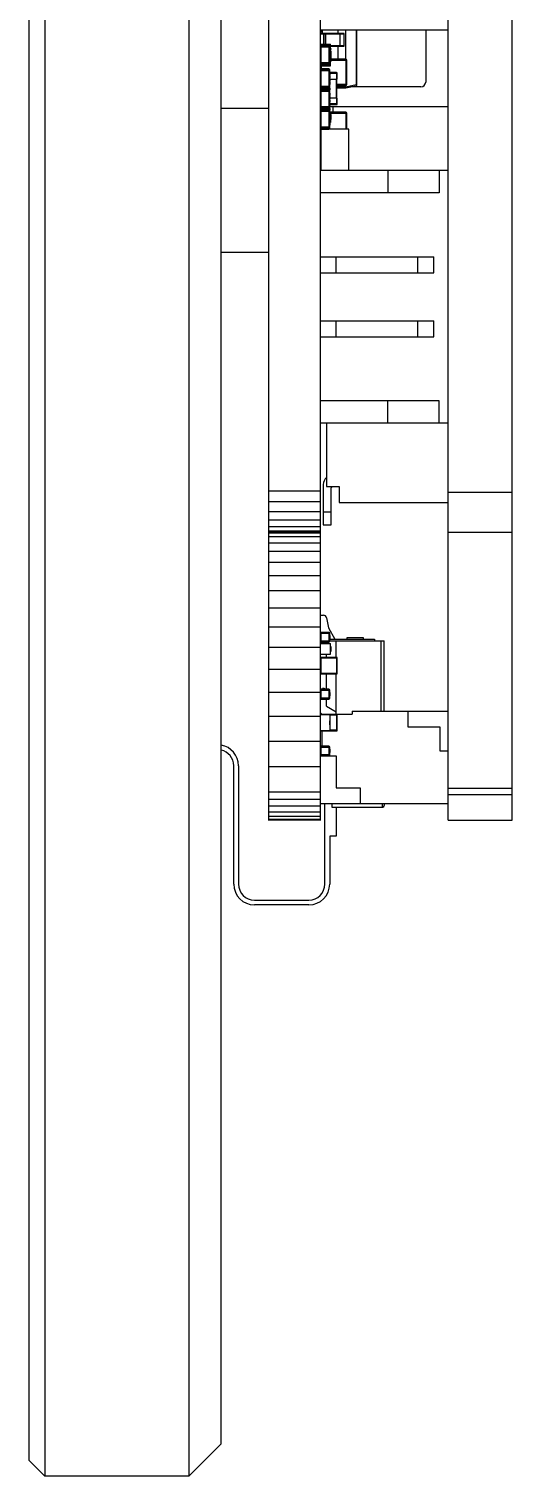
# Model space of a CAD drawing. Header units: inches. Extents: x -81 to 540, y -463 to 100.
# Drawn here: x 70.84 to 85.94, y -44.58 to 0.65 of the extents above; entities that cross this region are included whole.
import ezdxf

# ---------------------------------------------------------------- set-up
doc = ezdxf.new("R2010")
doc.units = ezdxf.units.IN
doc.header["$LTSCALE"] = 1.21
doc.header["$MEASUREMENT"] = 0
doc.layers.get('0').update_dxf_attribs({"linetype": 'CONTINUOUS'})

msp = doc.modelspace()

# ---------------------------------------------------------------- linework, layer by layer
at = {"color": 7, "linetype": 'Continuous'}
for p, q in [((71.337, 70.423), (71.337, -44.577)), ((75.837, 70.423), (75.837, -44.577)), ((70.837, 69.923), (70.837, -44.077)), ((76.837, 69.423), (76.837, -43.577)), ((78.337, -24.085), (78.337, 40.932)), ((79.937, 40.932), (79.937, -24.085)), ((83.937, -24.077), (83.937, 9.874)), ((85.937, -24.077), (85.937, 9.911)), ((79.937, 0.623), (83.937, 0.623)), ((80.677, 0.507), (79.937, 0.507)), ((79.937, 0.497), (80.687, 0.497)), ((79.949, 0.507), (79.949, 0.623)), ((79.952, 0.623), (79.952, 0.593)), ((79.987, 0.593), (79.952, 0.593)), ((79.972, 0.573), (79.972, 0.623)), ((79.972, 0.573), (79.987, 0.573)), ((79.987, 0.623), (79.987, 0.507)), ((80.007, 0.507), (80.007, 0.623)), ((80.047, 0.507), (80.047, 0.497)), ((80.047, 0.497), (80.047, 0.177)), ((80.057, 0.177), (80.057, 0.497)), ((80.065, 0.177), (80.065, 0.497)), ((80.101, 0.497), (80.098, 0.507)), ((80.101, 0.497), (80.101, 0.177)), ((80.487, 0.623), (80.487, 0.507)), ((80.548, 0.507), (80.552, 0.497)), ((80.552, 0.497), (80.552, 0.117)), ((80.687, 0.117), (80.687, 0.497)), ((80.737, -0.299), (80.737, 0.623)), ((81.066, 0.623), (81.066, -1.104)), ((81.087, -1.104), (81.087, 0.623)), ((83.237, 0.623), (83.237, -1.014)), ((79.937, 0.177), (80.262, 0.177)), ((79.937, 0.111), (80.242, 0.111)), ((80.242, 0.081), (79.937, 0.081)), ((79.962, 0.152), (80.237, 0.152)), ((79.962, 0.141), (79.962, 0.152)), ((80.211, 0.142), (79.967, 0.142)), ((79.967, -0.468), (79.967, 0.142)), ((80.211, 0.142), (80.211, -0.468)), ((80.237, 0.128), (80.237, 0.152)), ((80.262, 0.127), (80.237, 0.127)), ((80.242, -0.437), (80.242, 0.111)), ((80.262, 0.077), (80.242, 0.077)), ((80.244, 0.037), (80.242, 0.037)), ((80.242, 0.026), (80.244, 0.026)), ((80.244, 0.008), (80.242, 0.008)), ((80.244, 0.037), (80.244, -0.037)), ((80.262, -0.503), (80.262, 0.177)), ((80.687, 0.117), (80.262, 0.117)), ((80.262, 0.107), (80.677, 0.107)), ((80.262, 0.039), (80.272, 0.039)), ((80.262, 0.011), (80.272, 0.011)), ((80.262, 0.002), (80.272, 0.002)), ((80.272, 0.039), (80.272, 0.002)), ((80.487, 0.107), (80.487, -0.299)), ((80.552, 0.117), (80.548, 0.107)), ((80.242, -0.407), (79.937, -0.407)), ((80.242, -0.437), (79.937, -0.437)), ((80.244, -0.028), (80.242, -0.028)), ((80.244, -0.037), (80.242, -0.037)), ((80.244, -0.065), (80.242, -0.065)), ((80.242, -0.103), (80.244, -0.103)), ((80.242, -0.139), (80.244, -0.139)), ((80.244, -0.169), (80.242, -0.169)), ((80.244, -0.206), (80.242, -0.206)), ((80.244, -0.243), (80.242, -0.243)), ((80.242, -0.246), (80.244, -0.246)), ((80.244, -0.27), (80.242, -0.27)), ((80.242, -0.307), (80.244, -0.307)), ((80.242, -0.344), (80.244, -0.344)), ((80.262, -0.403), (80.242, -0.403)), ((80.244, -0.065), (80.244, -0.139)), ((80.244, -0.169), (80.244, -0.246)), ((80.244, -0.27), (80.244, -0.344)), ((80.262, -0.034), (80.272, -0.034)), ((80.262, -0.086), (80.272, -0.086)), ((80.262, -0.136), (80.272, -0.136)), ((80.262, -0.15), (80.272, -0.15)), ((80.262, -0.152), (80.272, -0.152)), ((80.262, -0.197), (80.272, -0.197)), ((80.262, -0.246), (80.272, -0.246)), ((80.262, -0.252), (80.272, -0.252)), ((80.262, -0.265), (80.272, -0.265)), ((80.262, -0.317), (80.272, -0.317)), ((80.262, -0.367), (80.272, -0.367)), ((80.272, -0.034), (80.272, -0.136)), ((80.272, -0.15), (80.272, -0.252)), ((80.272, -0.265), (80.272, -0.367)), ((80.742, -0.299), (80.272, -0.299)), ((80.272, -0.329), (80.772, -0.329)), ((80.742, -0.299), (80.742, -1.119)), ((80.772, -1.089), (80.772, -0.329)), ((79.937, -0.503), (80.262, -0.503)), ((79.937, -0.635), (80.242, -0.635)), ((80.242, -0.665), (79.937, -0.665)), ((79.952, -0.503), (79.952, -0.608)), ((79.962, -0.467), (79.962, -0.478)), ((79.962, -0.478), (80.237, -0.478)), ((79.967, -0.468), (80.211, -0.468)), ((80.211, -0.604), (79.967, -0.604)), ((79.967, -1.214), (79.967, -0.604)), ((79.982, -0.604), (79.982, -0.503)), ((80.211, -0.604), (80.211, -1.214)), ((80.262, -0.453), (80.237, -0.453)), ((80.237, -0.454), (80.237, -0.478)), ((80.242, -1.183), (80.242, -0.635)), ((80.244, -0.709), (80.242, -0.709)), ((80.242, -0.72), (80.244, -0.72)), ((80.244, -0.738), (80.242, -0.738)), ((80.244, -0.774), (80.242, -0.774)), ((80.244, -0.783), (80.242, -0.783)), ((80.244, -0.812), (80.242, -0.812)), ((80.242, -0.849), (80.244, -0.849)), ((80.242, -0.886), (80.244, -0.886)), ((80.244, -0.709), (80.244, -0.783)), ((80.452, -0.717), (80.244, -0.717)), ((80.244, -0.737), (80.472, -0.737)), ((80.244, -0.812), (80.244, -0.886)), ((80.452, -0.717), (80.452, -0.917)), ((80.472, -0.917), (80.472, -0.737)), ((80.242, -1.153), (79.937, -1.153)), ((80.242, -1.183), (79.937, -1.183)), ((79.937, -1.27), (80.242, -1.27)), ((79.937, -1.3), (80.242, -1.3)), ((79.967, -1.214), (80.211, -1.214)), ((80.211, -1.239), (79.967, -1.239)), ((79.967, -1.849), (79.967, -1.239)), ((80.211, -1.239), (80.211, -1.849)), ((80.237, -1.2), (80.237, -1.254)), ((80.244, -0.915), (80.242, -0.915)), ((80.244, -0.952), (80.242, -0.952)), ((80.244, -0.989), (80.242, -0.989)), ((80.242, -0.993), (80.244, -0.993)), ((80.244, -1.016), (80.242, -1.016)), ((80.242, -1.053), (80.244, -1.053)), ((80.242, -1.09), (80.244, -1.09)), ((80.242, -1.819), (80.242, -1.27)), ((80.244, -0.915), (80.244, -0.993)), ((80.244, -0.917), (80.472, -0.917)), ((80.244, -1.016), (80.244, -1.09)), ((80.442, -0.917), (80.442, -1.517)), ((80.462, -1.517), (80.462, -0.917)), ((80.772, -1.089), (80.462, -1.089)), ((80.462, -1.119), (80.742, -1.119)), ((80.487, -1.168), (80.462, -1.164)), ((80.462, -1.189), (80.487, -1.193)), ((80.487, -1.119), (80.487, -1.168)), ((80.737, -1.168), (80.487, -1.168)), ((80.487, -1.193), (80.487, -1.168)), ((80.487, -1.193), (80.737, -1.193)), ((81.066, -1.104), (80.737, -1.169)), ((80.737, -1.168), (80.737, -1.119)), ((80.737, -1.193), (81.066, -1.129)), ((80.737, -1.193), (80.737, -1.169)), ((83.087, -1.164), (80.885, -1.164)), ((81.087, -1.104), (81.066, -1.104)), ((81.066, -1.104), (81.066, -1.129)), ((80.242, -1.788), (79.937, -1.788)), ((80.244, -1.363), (80.242, -1.363)), ((80.244, -1.4), (80.242, -1.4)), ((80.242, -1.437), (80.244, -1.437)), ((80.244, -1.461), (80.242, -1.461)), ((80.244, -1.538), (80.242, -1.538)), ((80.244, -1.568), (80.242, -1.568)), ((80.244, -1.605), (80.242, -1.605)), ((80.242, -1.642), (80.244, -1.642)), ((80.244, -1.67), (80.242, -1.67)), ((80.242, -1.681), (80.244, -1.681)), ((80.244, -1.733), (80.242, -1.733)), ((80.244, -1.744), (80.242, -1.744)), ((80.242, -1.777), (80.337, -1.777)), ((80.244, -1.363), (80.244, -1.437)), ((80.244, -1.461), (80.244, -1.538)), ((80.472, -1.517), (80.244, -1.517)), ((80.244, -1.568), (80.244, -1.642)), ((80.244, -1.67), (80.244, -1.744)), ((80.472, -1.697), (80.244, -1.697)), ((80.244, -1.717), (80.452, -1.717)), ((80.337, -1.777), (83.937, -1.777)), ((80.337, -1.777), (80.337, -1.95)), ((80.452, -1.517), (80.452, -1.717)), ((80.472, -1.697), (80.472, -1.517)), ((76.837, -1.827), (78.337, -1.827)), ((80.242, -1.819), (79.937, -1.819)), ((79.937, -1.905), (80.242, -1.905)), ((80.242, -1.935), (79.937, -1.935)), ((79.967, -1.849), (80.211, -1.849)), ((80.211, -1.874), (79.967, -1.874)), ((79.967, -2.484), (79.967, -1.874)), ((80.211, -1.874), (80.211, -2.484)), ((80.237, -1.835), (80.237, -1.889)), ((80.242, -2.453), (80.242, -1.905)), ((80.242, -1.941), (80.262, -1.941)), ((80.244, -1.979), (80.242, -1.979)), ((80.242, -1.99), (80.244, -1.99)), ((80.244, -2.008), (80.242, -2.008)), ((80.244, -2.044), (80.242, -2.044)), ((80.244, -2.053), (80.242, -2.053)), ((80.244, -2.082), (80.242, -2.082)), ((80.242, -2.119), (80.244, -2.119)), ((80.242, -2.156), (80.244, -2.156)), ((80.244, -2.185), (80.242, -2.185)), ((80.244, -2.222), (80.242, -2.222)), ((80.244, -2.259), (80.242, -2.259)), ((80.244, -1.979), (80.244, -2.053)), ((80.244, -2.082), (80.244, -2.156)), ((80.244, -2.185), (80.244, -2.263)), ((80.262, -1.941), (80.262, -2.271)), ((80.742, -1.95), (80.262, -1.95)), ((80.262, -1.98), (80.772, -1.98)), ((80.262, -2.022), (80.272, -2.022)), ((80.262, -2.101), (80.272, -2.101)), ((80.262, -2.18), (80.272, -2.18)), ((80.272, -2.022), (80.272, -2.18)), ((80.742, -1.95), (80.742, -2.484)), ((80.772, -2.484), (80.772, -1.98)), ((80.242, -2.423), (79.937, -2.423)), ((80.242, -2.453), (79.937, -2.453)), ((79.937, -2.577), (79.952, -2.577)), ((79.952, -2.6), (79.937, -2.6)), ((79.937, -2.6), (79.952, -2.6)), ((79.937, -2.7), (79.952, -2.7)), ((79.952, -2.48), (79.952, -2.74)), ((80.837, -2.484), (79.957, -2.484)), ((79.957, -2.484), (79.957, -3.776)), ((79.967, -2.484), (80.211, -2.484)), ((79.982, -2.484), (79.982, -2.484)), ((80.242, -2.263), (80.244, -2.263)), ((80.242, -2.271), (80.262, -2.271)), ((80.244, -2.286), (80.242, -2.286)), ((80.242, -2.323), (80.244, -2.323)), ((80.242, -2.36), (80.244, -2.36)), ((80.244, -2.286), (80.244, -2.36)), ((80.837, -3.776), (80.837, -2.484)), ((79.937, -2.83), (79.957, -2.83)), ((79.937, -3.16), (79.957, -3.16)), ((79.957, -2.74), (79.952, -2.74)), ((79.937, -3.237), (79.957, -3.237)), ((79.937, -3.337), (79.957, -3.337)), ((79.937, -3.477), (79.957, -3.477)), ((79.937, -3.605), (79.957, -3.605)), ((82.058, -3.776), (79.937, -3.776)), ((83.937, -3.776), (82.058, -3.776)), ((82.058, -3.776), (82.058, -4.476)), ((83.662, -3.776), (83.662, -4.476)), ((82.058, -4.476), (79.937, -4.476)), ((83.662, -4.476), (82.058, -4.476)), ((76.837, -6.327), (78.337, -6.327)), ((79.937, -6.476), (80.437, -6.476)), ((80.437, -6.476), (82.987, -6.476)), ((80.437, -6.976), (80.437, -6.476)), ((82.987, -6.476), (83.487, -6.476)), ((82.987, -6.976), (82.987, -6.476)), ((83.487, -6.976), (83.487, -6.476)), ((79.937, -6.976), (80.437, -6.976)), ((80.437, -6.976), (82.987, -6.976)), ((82.987, -6.976), (83.487, -6.976)), ((79.937, -8.476), (80.437, -8.476)), ((80.437, -8.476), (82.987, -8.476)), ((80.437, -8.976), (80.437, -8.476)), ((82.987, -8.476), (83.487, -8.476)), ((82.987, -8.976), (82.987, -8.476)), ((83.487, -8.976), (83.487, -8.476)), ((79.937, -8.976), (80.437, -8.976)), ((80.437, -8.976), (82.987, -8.976)), ((82.987, -8.976), (83.487, -8.976)), ((82.058, -10.976), (79.937, -10.976)), ((83.662, -10.976), (82.058, -10.976)), ((82.058, -11.676), (82.058, -10.976)), ((83.662, -11.676), (83.662, -10.976)), ((82.058, -11.676), (79.937, -11.676)), ((80.137, -11.676), (80.137, -13.652)), ((83.937, -11.676), (82.058, -11.676)), ((79.937, -13.793), (78.337, -13.793)), ((80.037, -13.592), (80.037, -14.852)), ((80.137, -13.652), (80.537, -13.652)), ((80.287, -14.852), (80.287, -13.692)), ((80.537, -13.652), (80.537, -14.152)), ((83.937, -13.827), (85.937, -13.827)), ((79.937, -14.128), (78.337, -14.128)), ((79.937, -14.441), (78.337, -14.441)), ((80.287, -14.453), (80.037, -14.453)), ((80.537, -14.152), (83.937, -14.152)), ((79.937, -14.709), (78.337, -14.709)), ((79.937, -14.915), (78.337, -14.915)), ((80.037, -14.852), (80.287, -14.852)), ((79.937, -15.044), (78.337, -15.044)), ((79.937, -15.077), (78.337, -15.077)), ((79.937, -15.107), (78.337, -15.107)), ((79.937, -15.224), (78.337, -15.224)), ((83.937, -15.077), (85.937, -15.077)), ((79.937, -15.418), (78.337, -15.418)), ((79.937, -15.687), (78.337, -15.687)), ((79.937, -16.028), (78.337, -16.028)), ((79.937, -16.439), (78.337, -16.439)), ((79.937, -16.915), (78.337, -16.915)), ((79.937, -17.451), (78.337, -17.451)), ((79.937, -18.043), (78.337, -18.043)), ((79.937, -17.672), (80.043, -17.672)), ((80.141, -17.755), (80.197, -18.072)), ((80.197, -18.072), (80.399, -18.422)), ((80.242, -18.484), (79.937, -18.484)), ((80.211, -18.21), (79.967, -18.21)), ((79.967, -18.515), (79.967, -18.21)), ((79.967, -18.24), (80.242, -18.24)), ((79.967, -18.514), (80.211, -18.514)), ((79.967, -18.515), (80.211, -18.515)), ((80.137, -18.562), (80.137, -18.514)), ((80.211, -18.21), (80.211, -18.515)), ((80.242, -18.484), (80.242, -18.24)), ((80.242, -18.305), (80.244, -18.305)), ((80.242, -18.35), (80.244, -18.35)), ((80.244, -18.368), (80.242, -18.368)), ((80.244, -18.412), (80.242, -18.412)), ((80.244, -18.419), (80.242, -18.419)), ((80.242, -18.422), (81.637, -18.422)), ((80.242, -18.472), (81.937, -18.472)), ((80.244, -18.305), (80.244, -18.419)), ((80.437, -18.991), (80.437, -18.472)), ((80.787, -18.372), (81.287, -18.372)), ((80.787, -18.422), (80.787, -18.372)), ((81.287, -18.372), (81.287, -18.422)), ((81.637, -18.422), (81.637, -18.472)), ((81.837, -18.472), (81.837, -20.669)), ((81.937, -20.669), (81.937, -18.472)), ((79.937, -18.684), (78.337, -18.684)), ((79.937, -18.562), (80.262, -18.562)), ((79.937, -18.892), (80.262, -18.892)), ((80.452, -18.991), (79.972, -18.991)), ((79.972, -19.511), (79.972, -18.991)), ((80.137, -18.991), (80.137, -18.892)), ((80.262, -18.892), (80.262, -18.562)), ((80.262, -18.654), (80.272, -18.654)), ((80.262, -18.657), (80.272, -18.657)), ((80.262, -18.807), (80.272, -18.807)), ((80.262, -18.811), (80.272, -18.811)), ((80.272, -18.654), (80.272, -18.811)), ((80.452, -18.991), (80.452, -19.511)), ((79.937, -19.369), (78.337, -19.369)), ((79.937, -19.139), (79.952, -19.139)), ((79.952, -19.383), (79.937, -19.383)), ((79.952, -19.011), (80.472, -19.011)), ((79.952, -19.011), (79.952, -19.491)), ((80.472, -19.491), (80.472, -19.011)), ((80.472, -19.491), (79.952, -19.491)), ((79.972, -19.511), (80.452, -19.511)), ((80.137, -19.988), (80.137, -19.511)), ((80.437, -20.769), (80.437, -19.511)), ((79.937, -20.091), (78.337, -20.091)), ((79.937, -20.018), (80.242, -20.018)), ((80.242, -20.262), (79.937, -20.262)), ((80.211, -19.988), (79.967, -19.988)), ((79.967, -20.293), (79.967, -19.988)), ((79.967, -20.293), (80.211, -20.293)), ((80.062, -19.969), (80.012, -19.969)), ((80.137, -20.519), (80.137, -20.293)), ((80.211, -19.988), (80.211, -20.293)), ((80.242, -20.262), (80.242, -20.018)), ((80.244, -20.09), (80.242, -20.09)), ((80.244, -20.092), (80.242, -20.092)), ((80.244, -20.1), (80.242, -20.1)), ((80.242, -20.109), (80.244, -20.109)), ((80.244, -20.197), (80.242, -20.197)), ((80.244, -20.09), (80.244, -20.197)), ((79.987, -20.769), (79.937, -20.719)), ((79.937, -20.772), (79.962, -20.772)), ((79.937, -20.779), (80.237, -20.779)), ((79.972, -20.769), (80.937, -20.769)), ((79.972, -20.779), (79.972, -20.769)), ((80.137, -20.519), (80.437, -20.692)), ((80.237, -20.779), (80.237, -21.279)), ((80.237, -20.789), (80.472, -20.789)), ((80.452, -20.769), (80.452, -21.289)), ((80.472, -21.269), (80.472, -20.789)), ((80.937, -20.669), (83.937, -20.669)), ((80.937, -20.669), (80.937, -20.769)), ((82.687, -21.169), (82.687, -20.669)), ((79.937, -20.843), (78.337, -20.843)), ((80.238, -20.975), (80.237, -20.975)), ((80.238, -20.977), (80.237, -20.977)), ((80.238, -20.991), (80.237, -20.991)), ((80.237, -21.013), (80.238, -21.013)), ((80.238, -21.02), (80.237, -21.02)), ((80.238, -21.06), (80.237, -21.06)), ((80.238, -21.095), (80.237, -21.095)), ((80.238, -21.095), (80.238, -20.975)), ((83.687, -21.169), (82.687, -21.169)), ((83.687, -21.919), (83.687, -21.169)), ((79.937, -21.618), (78.337, -21.618)), ((79.937, -21.279), (80.237, -21.279)), ((79.972, -21.289), (79.972, -21.279)), ((79.972, -21.289), (80.452, -21.289)), ((79.987, -21.289), (79.987, -21.766)), ((80.472, -21.269), (80.237, -21.269)), ((80.242, -22.04), (79.937, -22.04)), ((79.937, -22.069), (79.959, -22.069)), ((80.211, -21.766), (79.967, -21.766)), ((79.967, -22.07), (79.967, -21.766)), ((79.967, -21.796), (80.242, -21.796)), ((79.967, -22.07), (80.211, -22.07)), ((80.211, -21.766), (80.211, -22.07)), ((80.22, -22.069), (80.437, -22.069)), ((80.242, -22.04), (80.242, -21.796)), ((80.242, -21.861), (80.244, -21.861)), ((80.242, -21.906), (80.244, -21.906)), ((80.244, -21.924), (80.242, -21.924)), ((80.244, -21.968), (80.242, -21.968)), ((80.244, -21.861), (80.244, -21.968)), ((80.437, -22.069), (80.437, -23.069)), ((83.937, -21.919), (83.687, -21.919)), ((77.237, -26.077), (77.237, -22.377)), ((77.387, -22.377), (77.387, -26.077)), ((79.937, -22.408), (78.337, -22.408)), ((79.937, -23.206), (78.337, -23.206)), ((79.937, -23.433), (78.337, -23.433)), ((80.437, -23.069), (81.187, -23.069)), ((81.187, -23.069), (81.187, -23.569)), ((83.937, -23.077), (85.937, -23.077)), ((83.937, -23.277), (85.937, -23.277)), ((79.937, -23.645), (78.337, -23.645)), ((79.937, -23.827), (78.337, -23.827)), ((79.937, -23.967), (78.337, -23.967)), ((83.937, -23.569), (79.937, -23.569)), ((80.087, -26.077), (80.087, -23.569)), ((80.304, -23.569), (80.304, -23.672)), ((80.304, -23.672), (81.887, -23.672)), ((80.437, -23.672), (80.437, -24.577)), ((81.887, -23.672), (81.887, -23.569)), ((81.887, -23.672), (81.899, -23.67)), ((81.937, -23.569), (81.937, -23.622)), ((79.937, -24.055), (78.337, -24.055)), ((79.937, -24.077), (78.337, -24.077)), ((83.937, -24.077), (85.937, -24.077)), ((80.437, -24.577), (80.237, -24.577)), ((80.237, -24.577), (80.237, -26.077)), ((77.887, -26.577), (79.587, -26.577)), ((79.587, -26.727), (77.887, -26.727)), ((76.837, -43.577), (75.837, -44.577)), ((70.837, -44.077), (71.337, -44.577)), ((75.837, -44.577), (71.337, -44.577))]:
    msp.add_line(p, q, dxfattribs=at)
for centre, radius, start, end in [((79.972, 0.593), 0.02, 180, 270), ((80.677, 0.497), 0.01, 0, 90), ((79.967, 0.111), 0.0305, 90, 180), ((80.211, 0.111), 0.0305, 0, 90), ((80.677, 0.117), 0.01, 270, 0), ((79.967, -0.437), 0.0305, 180, 270), ((80.211, -0.437), 0.0305, 270, 0), ((80.742, -0.329), 0.03, 0, 90), ((79.967, -0.635), 0.0305, 90, 180), ((80.211, -0.635), 0.0305, 0, 90), ((80.452, -0.737), 0.02, 0, 90), ((79.967, -1.183), 0.0305, 180, 270), ((79.967, -1.27), 0.0305, 90, 101.25), ((80.211, -1.183), 0.0305, 270, 0), ((80.211, -1.27), 0.0305, 0, 90), ((80.742, -1.089), 0.03, 270, 0), ((81.062, -1.104), 0.025, 281, 0), ((83.087, -1.014), 0.15, 270, 0), ((80.452, -1.697), 0.02, 270, 0), ((79.967, -1.819), 0.0305, 180, 270), ((79.967, -1.905), 0.0305, 90, 180), ((80.211, -1.819), 0.0305, 270, 0), ((80.211, -1.905), 0.0305, 0, 90), ((80.742, -1.98), 0.03, 0, 90), ((79.967, -2.453), 0.0305, 180, 270), ((80.211, -2.453), 0.0305, 270, 0), ((79.982, -2.74), 0.03, 180, 211.8271), ((80.337, -13.592), 0.3, 132.3954, 180), ((80.531, -13.811), 0.272, 143.2244, 153.9928), ((80.043, -17.772), 0.1, 10, 90), ((80.211, -18.24), 0.0305, 360, 90), ((80.211, -18.484), 0.0305, 270, 0), ((80.211, -18.484), 0.0305, 270, 360), ((79.972, -19.011), 0.02, 90, 180), ((80.452, -19.011), 0.02, 0, 90), ((79.972, -19.491), 0.02, 180, 270), ((80.452, -19.491), 0.02, 270, 0), ((80.062, -20.044), 0.075, 48.9617, 90), ((80.211, -20.018), 0.0305, 0, 90), ((80.211, -20.262), 0.0305, 270, 0), ((79.972, -20.789), 0.02, 90, 150.5811), ((80.452, -20.789), 0.02, 0, 90), ((79.972, -21.269), 0.02, 210.6767, 270), ((80.452, -21.269), 0.02, 270, 0), ((76.737, -22.377), 0.5, 0, 78.1447), ((76.737, -22.377), 0.65, 0, 80.8352), ((80.211, -21.796), 0.0305, 360, 90), ((80.211, -22.04), 0.0305, 270, 360), ((81.887, -23.622), 0.05, 284.6861, 360), ((77.887, -26.077), 0.65, 180, 270), ((77.887, -26.077), 0.5, 180, 270), ((79.587, -26.077), 0.65, 270, 0), ((79.587, -26.077), 0.5, 270, 0)]:
    msp.add_arc(centre, radius, start, end, dxfattribs=at)
msp.add_ellipse((80.865, -1.168), major_axis=(0.129, 0), ratio=0.19438, start_param=3.141593, end_param=3.159801, dxfattribs=at)
for points, knots in [([(80.057, 0.497), (80.057, 0.498), (80.057, 0.501), (80.054, 0.504), (80.051, 0.506), (80.048, 0.507), (80.047, 0.507)], [0, 0, 0, 0, 0.25019, 0.500224, 0.750127, 1, 1, 1, 1]), ([(80.055, 0.507), (80.056, 0.507), (80.059, 0.506), (80.062, 0.504), (80.064, 0.501), (80.065, 0.498), (80.065, 0.497)], [0, 0, 0, 0, 0.249873, 0.499776, 0.74981, 1, 1, 1, 1])]:
    msp.add_open_spline(points, degree=3, knots=knots, dxfattribs=at)
msp.add_open_spline([(80.487, -1.168), (80.487, -1.168), (80.487, -1.168), (80.487, -1.168)], degree=3, dxfattribs=at)

doc.saveas('drawing.dxf')
